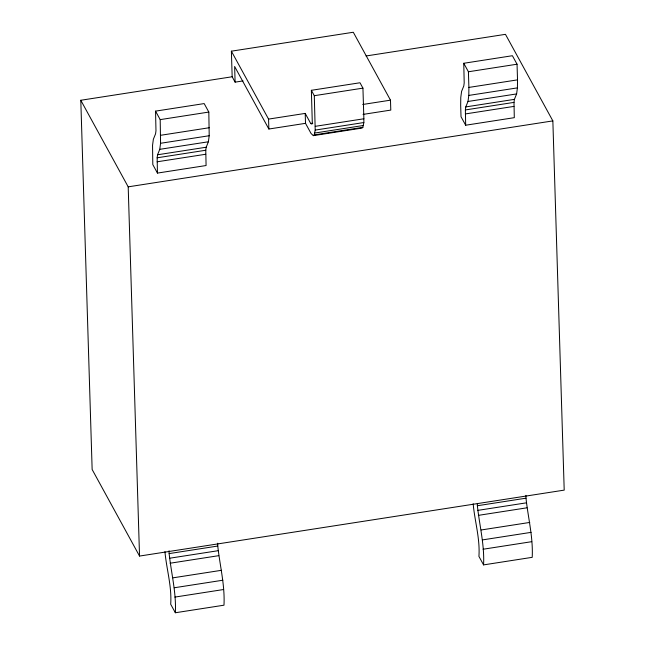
<?xml version="1.0" encoding="UTF-8"?>
<svg xmlns="http://www.w3.org/2000/svg" width="645" height="645" viewBox="0 0 645 645"><rect width="100%" height="100%" fill="white"/><g stroke="black" fill="none" stroke-linecap="round" stroke-linejoin="round"><path stroke-width="0.97" d="M313.333 135.644L314.22 134.91L315.212 130.088L314.3 95.694L311.358 90.308L359.991 82.762L362.933 88.139L363.877 118.777L363.844 122.542L362.853 127.363L361.966 128.089L313.333 135.644L311.075 133.499L305.512 123.332L305.206 113.407L268.562 119.099L231.378 51.181L353.299 32.25L390.483 100.168L390.789 110.093L363.062 114.399M157.445 173.086L157.146 157.799L157.557 154.776L159.758 149.334L160.573 143.279L160.194 119.623L155.542 111.134L204.175 103.579L208.819 112.069L209.206 135.732L208.391 141.779L206.19 147.221L205.779 150.245L206.078 165.531L157.445 173.086L152.8 164.596L152.551 145.31L153.365 139.256L155.566 133.813L155.977 130.79L155.542 111.134M465.674 125.219L465.376 109.94L465.779 106.917L467.988 101.475L468.802 95.42L468.899 87.422L468.415 71.764L463.763 63.275L512.396 55.72L517.048 64.21L517.524 79.867L517.427 87.873L516.613 93.92L514.412 99.362L514 102.386L514.299 117.672L465.674 125.219L461.022 116.729L460.675 105.449L460.772 97.451L461.586 91.397L463.795 85.954L464.198 82.931L463.763 63.275M366.038 55.978L505.462 34.33L552.854 120.897L564.206 490.127L139.538 556.063L92.146 469.496L80.794 100.265L232.168 76.763L235.111 82.141L243.044 80.915M160.194 119.623L208.819 112.069M314.3 95.694L362.933 88.139M468.415 71.764L517.048 64.21M160.669 135.281L209.303 127.726M468.899 87.422L517.524 79.867M362.756 104.474L390.483 100.168M160.573 143.279L209.206 135.732M468.802 95.42L517.427 87.873M235.111 82.141L234.635 66.483L268.868 129.024L305.512 123.332M305.206 113.407L310.769 123.574L312.761 123.26M159.758 149.334L208.391 141.779M467.988 101.475L516.613 93.92M315.244 126.331L363.877 118.777M315.212 130.088L363.844 122.542M157.557 154.776L206.19 147.221M465.779 106.917L514.412 99.362M314.865 133.023L363.49 125.469M157.146 157.799L205.779 150.245M465.376 109.94L514 102.386M314.22 134.91L362.853 127.363M157.098 161.798L205.731 154.252M465.327 113.939L513.952 106.393M80.794 100.265L128.194 186.84L552.854 120.897M217.776 546.041C219.872 565.762 225.016 585.16 223.984 605.195L175.351 612.75C176.383 592.715 171.239 573.308 169.143 553.595L217.776 546.041L217.688 543.219M525.997 498.182C528.094 517.895 533.238 537.301 532.206 557.336L483.573 564.891C484.605 544.856 479.461 525.449 477.373 505.736L525.997 498.182L525.917 495.36M169.458 558.256L218.091 550.709M477.687 510.397L526.312 502.85M170.111 563.222L218.744 555.668M478.34 515.363L526.965 507.809M172.933 577.839L221.566 570.293M481.162 529.98L529.787 522.434M174.239 587.764L222.872 580.218M482.468 539.905L531.093 532.359M174.868 597.093L223.501 589.538M483.097 549.234L531.722 541.679M310.769 123.574L311.922 124.09L312.285 122.324L311.358 90.308M483.573 564.891L478.929 556.401C480.146 538.519 474.744 521.378 473.164 503.769M175.351 612.75L170.699 604.26C171.925 586.386 166.523 569.237 164.935 551.636M477.308 503.85L477.373 505.736M268.562 119.099L268.868 129.024M231.378 51.181L232.168 76.763M169.055 550.774L169.143 553.595M128.194 186.84L139.538 556.063"/></g></svg>
